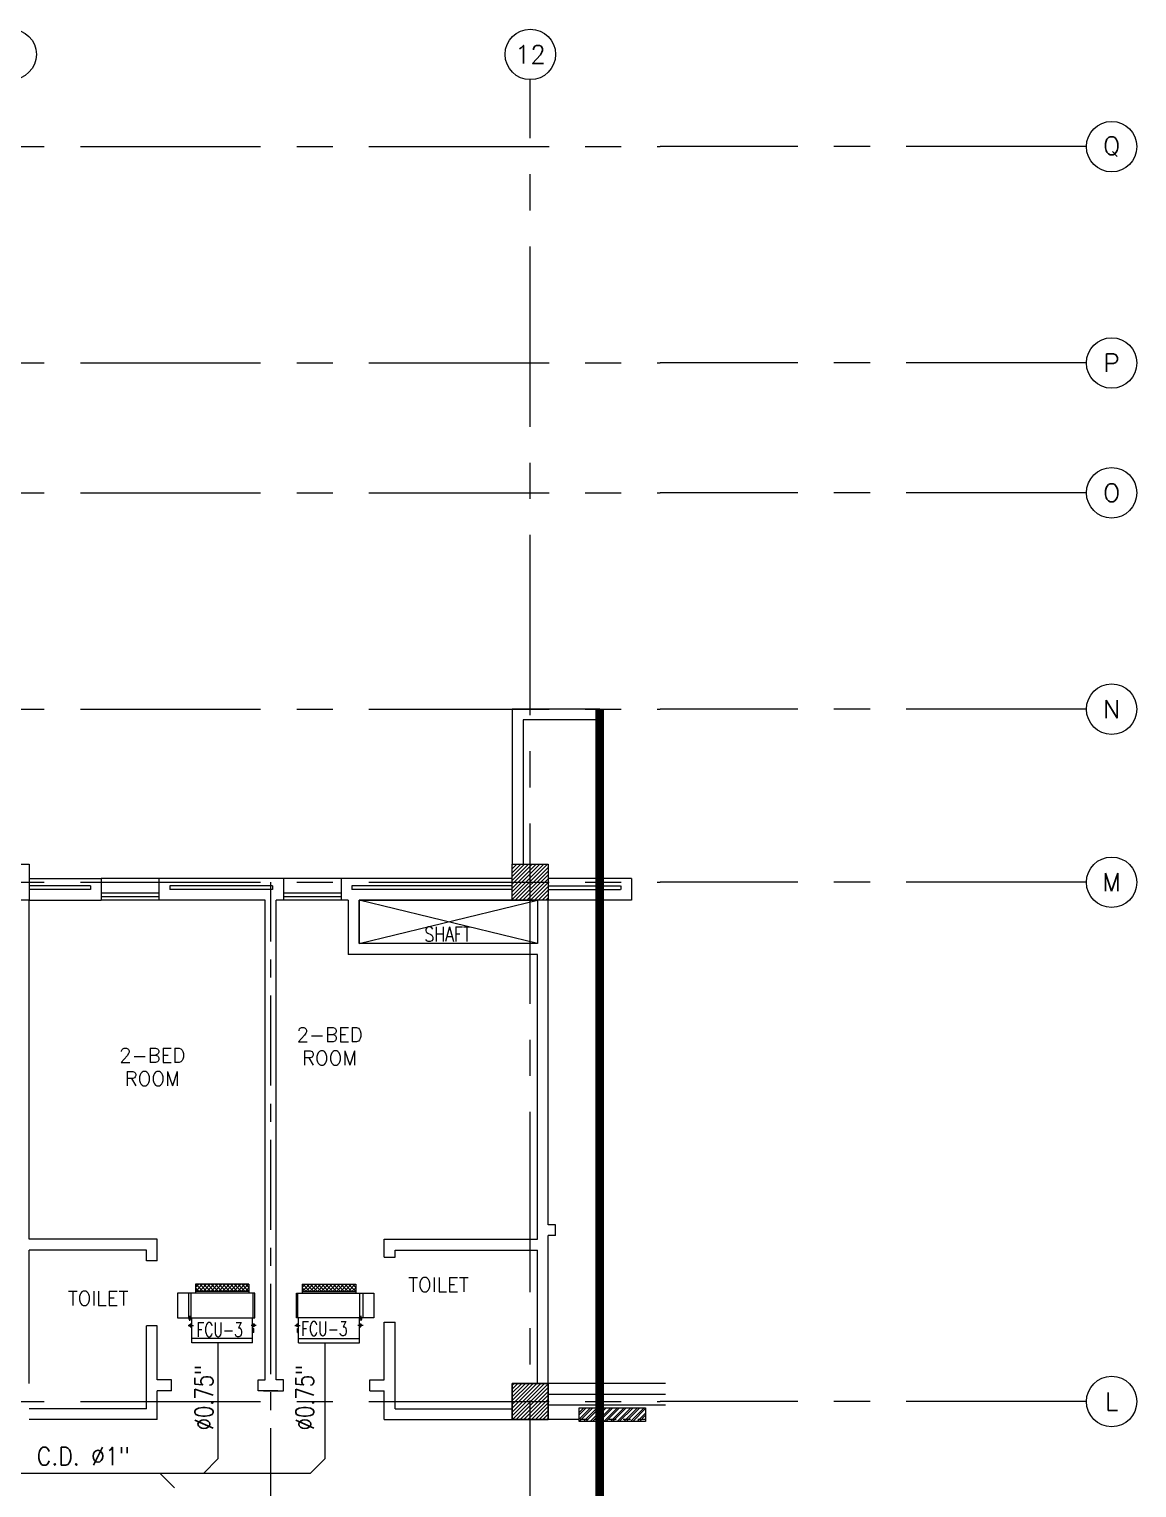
# Model space of a CAD drawing. Extents: x 417866242 to 417866633, y 43498034 to 43498122.
# Drawn here: x 417866617.26 to 417866632.62, y 43498090.86 to 43498111.09 of the extents above; entities that cross this region are included whole.
import ezdxf
from ezdxf.enums import TextEntityAlignment as Align

# ---------------------------------------------------------------- set-up
doc = ezdxf.new("R2010")
doc.units = 0
doc.header["$MEASUREMENT"] = 0
for name, pattern in [('CENTER', [2, 1.25, -0.25, 0.25, -0.25]), ('CENTER2', [1.125, 0.75, -0.125, 0.125, -0.125]), ('CENTERX2', [4, 2.5, -0.5, 0.5, -0.5]), ('HIDDEN', [0.375, 0.25, -0.125])]:
    doc.linetypes.add(name, pattern=pattern)
doc.layers.get('0').update_dxf_attribs({"linetype": 'CONTINUOUS'})
for name, color, linetype in [('AC-CD', 6, 'CONTINUOUS'), ('AC-TEXT', 2, 'CONTINUOUS'), ('AX', 11, 'CONTINUOUS'), ('AX-CR', 7, 'CONTINUOUS'), ('AX-TXT', 2, 'CONTINUOUS'), ('AXES', 11, 'CENTERX2'), ('AXES1', 11, 'CENTER'), ('COL', 11, 'CONTINUOUS'), ('ELEV', 2, 'CONTINUOUS'), ('FCU', 6, 'CONTINUOUS'), ('FHC', 11, 'CONTINUOUS'), ('HAT', 11, 'CONTINUOUS'), ('INSUL', 11, 'CONTINUOUS'), ('P-SOLIDWASTE', 6, 'CONTINUOUS'), ('PROJ-L', 11, 'CONTINUOUS'), ('RM-NAME', 11, 'CONTINUOUS'), ('SHAFT', 11, 'CONTINUOUS'), ('TEXTN', 2, 'CONTINUOUS'), ('WALL', 11, 'CONTINUOUS'), ('WIN', 11, 'CONTINUOUS')]:
    doc.layers.add(name, color=color, linetype=linetype)
doc.styles.add('ROMANS', font='ROMANS.shx', dxfattribs={"width": 0.6})

# ---------------------------------------------------------------- blocks, each defined once
blk = doc.blocks.new('AXU')
at = {"layer": 'AX-CR'}
blk.add_circle((0, 350), 350.0000000000014, dxfattribs=at)
at = {"layer": 'AX-TXT', "style": 'ROMANS'}
blk.add_attdef('AX', text='', height=250, dxfattribs=at).set_placement((0, 350), align=Align.MIDDLE)
blk = doc.blocks.new('COL50')
at = {"layer": 'COL'}
blk.add_lwpolyline([(-249.9999999999709, 250), (-249.9999999999418, -250), (250, -250), (249.9999999999709, 250)], close=True, dxfattribs=at)
blk = doc.blocks.new('*X24')
at = {"color": 0}
for p, q in [((80579.22208648533, 169939.8415589353), (81029.11450136175, 170389.7339738117)), ((80579.22208648533, 169992.8745675243), (80976.08149277275, 170389.7339738117)), ((80579.22208648533, 170045.9075761132), (80923.04848418376, 170389.7339738117)), ((80579.22208648533, 170098.9405847022), (80870.01547559477, 170389.7339738117)), ((80579.22208648532, 170151.9735932912), (80816.98246700579, 170389.7339738117)), ((80579.22208648532, 170205.0066018802), (80763.94945841678, 170389.7339738117)), ((80579.22208648532, 170258.0396104692), (80710.9164498278, 170389.7339738117)), ((80579.22208648532, 170311.0726190582), (80657.88344123881, 170389.7339738117)), ((80579.2220864853, 170364.1056276472), (80604.85043264982, 170389.7339738117)), ((80582.14750995074, 169889.7339738117), (81079.22208648524, 170386.8085503462)), ((80635.18051853972, 169889.7339738117), (81079.22208648524, 170333.7755417572)), ((80688.21352712873, 169889.7339738117), (81079.22208648526, 170280.7425331682)), ((80741.24653571771, 169889.7339738117), (81079.22208648526, 170227.7095245792)), ((80794.2795443067, 169889.7339738117), (81079.22208648526, 170174.6765159902)), ((80847.31255289569, 169889.7339738117), (81079.22208648526, 170121.6435074013)), ((80900.34556148469, 169889.7339738117), (81079.22208648527, 170068.6104988123)), ((80953.37857007368, 169889.7339738117), (81079.22208648527, 170015.5774902233)), ((81006.41157866266, 169889.7339738117), (81079.22208648527, 169962.5444816343)), ((81059.44458725165, 169889.7339738117), (81079.22208648527, 169909.5114730453))]:
    blk.add_line(p, q, dxfattribs=at)
blk = doc.blocks.new('*X23')
at = {"color": 0}
for p, q in [((80579.22208648533, 177099.2977184491), (81069.65834184796, 177589.7339738117)), ((80579.22208648533, 177152.3307270381), (81016.62533325897, 177589.7339738117)), ((80579.22208648533, 177205.363735627), (80963.59232466998, 177589.7339738117)), ((80579.22208648533, 177258.396744216), (80910.559316081, 177589.7339738117)), ((80579.22208648533, 177311.429752805), (80857.526307492, 177589.7339738117)), ((80579.22208648533, 177364.462761394), (80804.493298903, 177589.7339738117)), ((80579.22208648533, 177417.495769983), (80751.46029031402, 177589.7339738117)), ((80579.22208648533, 177470.528778572), (80698.42728172503, 177589.7339738117)), ((80579.22208648533, 177523.561787161), (80645.39427313603, 177589.7339738117)), ((80579.22208648533, 177576.59479575), (80592.36126454704, 177589.7339738117)), ((80622.69135043694, 177089.7339738117), (81079.22208648533, 177546.2647098601)), ((80675.72435902593, 177089.7339738117), (81079.22208648533, 177493.2317012711)), ((80728.75736761493, 177089.7339738117), (81079.22208648532, 177440.1986926821)), ((80781.79037620392, 177089.7339738117), (81079.22208648532, 177387.1656840931)), ((80834.82338479291, 177089.7339738117), (81079.2220864853, 177334.1326755041)), ((80887.8563933819, 177089.7339738117), (81079.2220864853, 177281.0996669151)), ((80940.8894019709, 177089.7339738117), (81079.22208648529, 177228.0666583261)), ((80993.92241055988, 177089.7339738117), (81079.22208648529, 177175.0336497371)), ((81046.95541914887, 177089.7339738117), (81079.22208648529, 177122.0006411481))]:
    blk.add_line(p, q, dxfattribs=at)
blk = doc.blocks.new('AXR')
at = {"layer": 'AX-CR'}
blk.add_circle((350, 0), 350.0000000000014, dxfattribs=at)
at = {"layer": 'AX-TXT', "style": 'ROMANS'}
blk.add_attdef('AX', text='', height=250, dxfattribs=at).set_placement((350, 0), align=Align.MIDDLE)
blk = doc.blocks.new('RM1')
at = {"layer": 'RM-NAME', "style": 'ROMANS'}
for tag, p in [('ROOMNAME1', (0, 323.8095238059759)), ('ROOMNAME2', (0, 0))]:
    blk.add_attdef(tag, text='', height=200, dxfattribs=at).set_placement(p, align=Align.MIDDLE)
blk = doc.blocks.new('*X97')
at = {"color": 0}
for p, q in [((16890.47746209932, -2466.570672882412), (16943.4517006644, -2413.596434317336)), ((16890.47746209932, -2519.603681471403), (16990.47746209933, -2419.603681471401)), ((16990.47746209933, -2512.466117304769), (16891.6077791119, -2413.596434317336)), ((16990.47746209933, -2459.433108715778), (16944.64078770089, -2413.596434317336)), ((16990.47746209933, -2565.49912589376), (16890.47746209932, -2465.499125893757)), ((16890.47746209932, -2572.636690060394), (16990.47746209933, -2472.636690060392)), ((16990.47746209933, -2618.532134482751), (16890.47746209932, -2518.532134482748)), ((16890.47746209932, -2625.669698649385), (16990.47746209933, -2525.669698649383)), ((16990.47746209933, -2671.565143071742), (16890.47746209932, -2571.565143071739)), ((16890.47746209932, -2678.702707238376), (16990.47746209933, -2578.702707238374)), ((16990.47746209933, -2724.598151660733), (16890.47746209932, -2624.59815166073)), ((16890.47746209932, -2731.735715827367), (16990.47746209933, -2631.735715827365)), ((16990.47746209933, -2777.631160249724), (16890.47746209932, -2677.631160249721)), ((16890.47746209932, -2784.768724416358), (16990.47746209933, -2684.768724416357)), ((16990.47746209933, -2830.664168838715), (16890.47746209932, -2730.664168838713)), ((16890.47746209932, -2837.801733005349), (16990.47746209933, -2737.801733005348)), ((16990.47746209933, -2883.697177427706), (16890.47746209932, -2783.697177427704)), ((16890.47746209932, -2890.83474159434), (16990.47746209933, -2790.834741594339)), ((16990.47746209933, -2936.730186016697), (16890.47746209932, -2836.730186016694)), ((16890.47746209932, -2943.867750183331), (16990.47746209933, -2843.86775018333)), ((16990.47746209933, -2989.763194605689), (16890.47746209932, -2889.763194605686)), ((16890.47746209932, -2996.900758772323), (16990.47746209933, -2896.900758772321)), ((16990.47746209933, -3042.796203194679), (16890.47746209932, -2942.796203194677)), ((16890.47746209932, -3049.933767361314), (16990.47746209933, -2949.933767361312)), ((16990.47746209933, -3095.82921178367), (16890.47746209932, -2995.829211783668)), ((16890.47746209932, -3102.966775950305), (16990.47746209933, -3002.966775950303)), ((16990.47746209933, -3148.862220372662), (16890.47746209932, -3048.862220372659)), ((16943.52866745501, -3154.946434317336), (16890.47746209932, -3101.89522896165)), ((16891.53081232129, -3154.946434317336), (16990.47746209933, -3055.999784539294)), ((16944.56382091028, -3154.946434317336), (16990.47746209933, -3109.032793128285))]:
    blk.add_line(p, q, dxfattribs=at)
blk = doc.blocks.new('*X98')
at = {"color": 0}
for p, q in [((16890.47746209932, -2466.570672882412), (16943.4517006644, -2413.596434317336)), ((16890.47746209932, -2519.603681471403), (16990.47746209933, -2419.603681471401)), ((16990.47746209933, -2512.466117304769), (16891.6077791119, -2413.596434317336)), ((16990.47746209933, -2459.433108715778), (16944.64078770089, -2413.596434317336)), ((16990.47746209933, -2565.49912589376), (16890.47746209932, -2465.499125893757)), ((16890.47746209932, -2572.636690060394), (16990.47746209933, -2472.636690060392)), ((16990.47746209933, -2618.532134482751), (16890.47746209932, -2518.532134482748)), ((16890.47746209932, -2625.669698649385), (16990.47746209933, -2525.669698649383)), ((16990.47746209933, -2671.565143071742), (16890.47746209932, -2571.565143071739)), ((16890.47746209932, -2678.702707238376), (16990.47746209933, -2578.702707238374)), ((16990.47746209933, -2724.598151660733), (16890.47746209932, -2624.59815166073)), ((16890.47746209932, -2731.735715827367), (16990.47746209933, -2631.735715827365)), ((16990.47746209933, -2777.631160249724), (16890.47746209932, -2677.631160249721)), ((16890.47746209932, -2784.768724416358), (16990.47746209933, -2684.768724416357)), ((16990.47746209933, -2830.664168838715), (16890.47746209932, -2730.664168838713)), ((16890.47746209932, -2837.801733005349), (16990.47746209933, -2737.801733005348)), ((16990.47746209933, -2883.697177427706), (16890.47746209932, -2783.697177427704)), ((16890.47746209932, -2890.83474159434), (16990.47746209933, -2790.834741594339)), ((16990.47746209933, -2936.730186016697), (16890.47746209932, -2836.730186016694)), ((16890.47746209932, -2943.867750183331), (16990.47746209933, -2843.86775018333)), ((16990.47746209933, -2989.763194605689), (16890.47746209932, -2889.763194605686)), ((16890.47746209932, -2996.900758772323), (16990.47746209933, -2896.900758772321)), ((16990.47746209933, -3042.796203194679), (16890.47746209932, -2942.796203194677)), ((16890.47746209932, -3049.933767361314), (16990.47746209933, -2949.933767361312)), ((16990.47746209933, -3095.82921178367), (16890.47746209932, -2995.829211783668)), ((16890.47746209932, -3102.966775950305), (16990.47746209933, -3002.966775950303)), ((16990.47746209933, -3148.862220372662), (16890.47746209932, -3048.862220372659)), ((16943.52866745501, -3154.946434317336), (16890.47746209932, -3101.89522896165)), ((16891.53081232129, -3154.946434317336), (16990.47746209933, -3055.999784539294)), ((16944.56382091028, -3154.946434317336), (16990.47746209933, -3109.032793128285))]:
    blk.add_line(p, q, dxfattribs=at)

msp = doc.modelspace()

# ---------------------------------------------------------------- hatches: boundary and pattern name
at = {"layer": 'FHC', "linetype": 'ByBlock', "ltscale": 0.3}
h = msp.add_hatch(dxfattribs=at)
h.set_pattern_fill('ANSI32', color=11, scale=0.175, style=0)
h.set_pattern_definition([(45, (417866392.6869155, 43498060.73096707), (-0.04640388251536718, 0.04640388251536719), []), (45, (417866392.7178515, 43498060.73096707), (-0.04640388251536718, 0.04640388251536719), [])])
h.paths.add_polyline_path([(417866625.8030978, 43498091.78197241), (417866625.8030978, 43498091.97197241), (417866624.8830978, 43498091.97197241), (417866624.8830978, 43498091.78197241)])
h.paths.add_polyline_path([(417866624.6704892, 43498091.36084869), (417866624.6704892, 43498091.78168202), (417866624.9329892, 43498091.78168202), (417866624.9329892, 43498091.36084869)], flags=9)

# ---------------------------------------------------------------- linework, layer by layer
at = {"layer": 'AC-CD'}
for p, q in [((417866619.87419, 43498092.87132289), (417866619.87419, 43498091.26066174)), ((417866621.3546108, 43498092.87132289), (417866621.3546108, 43498091.26066174)), ((417866619.67419, 43498091.06066173), (417866619.87419, 43498091.26066174)), ((417866621.1546108, 43498091.06066173), (417866621.3546108, 43498091.26066174)), ((417866621.1546108, 43498091.06066174), (417866616.1268439, 43498091.06066173)), ((417866619.072036, 43498091.06066173), (417866619.272036, 43498090.86066173))]:
    msp.add_line(p, q, dxfattribs=at)
at = {"layer": 'AXES'}
for p, q in [((417866624.2055978, 43498033.57267877), (417866624.2055978, 43498110.38535389)), ((417866557.9655978, 43498109.45697241), (417866626.0055978, 43498109.45697241)), ((417866631.9174322, 43498109.45697241), (417866626.0055978, 43498109.45697241)), ((417866557.9655978, 43498106.45697241), (417866626.0055978, 43498106.45697241)), ((417866631.9174322, 43498106.45697241), (417866626.0055978, 43498106.45697241)), ((417866557.9655978, 43498104.65697242), (417866626.0055978, 43498104.65697242)), ((417866631.9174322, 43498104.65697242), (417866626.0055978, 43498104.65697242)), ((417866557.9655978, 43498101.65697242), (417866626.0055978, 43498101.65697242)), ((417866631.9174322, 43498101.65697242), (417866626.0055978, 43498101.65697242)), ((417866557.9655978, 43498099.25697241), (417866626.0055978, 43498099.25697241)), ((417866631.9174322, 43498099.25697241), (417866626.0055978, 43498099.25697241)), ((417866557.9655978, 43498092.05697241), (417866626.0055978, 43498092.05697241)), ((417866631.9174322, 43498092.05697241), (417866626.0055978, 43498092.05697241))]:
    msp.add_line(p, q, dxfattribs=at)
at = {"layer": 'AXES1'}
msp.add_line((417866620.6055978, 43498040.43697241), (417866620.6055978, 43498099.25697241), dxfattribs=at)
at = {"layer": 'COL'}
for points in [[(417866616.7555978, 43498099.00697241), (417866616.7555978, 43498099.50697241), (417866617.2555978, 43498099.50697241), (417866617.2555978, 43498099.00697241)], [(417866623.9555978, 43498099.00697241), (417866623.9555978, 43498099.50697241), (417866624.4555978, 43498099.50697241), (417866624.4555978, 43498099.00697241)]]:
    msp.add_lwpolyline(points, close=True, dxfattribs=at)
at = {"layer": 'ELEV', "linetype": 'CENTER2', "const_width": 0.12}
msp.add_lwpolyline([(417866625.1698511, 43498038.03697241), (417866625.1698511, 43498101.65697241)], dxfattribs=at)
at = {"layer": 'FCU', "color": 3}
for p, q in [((417866620.3035623, 43498093.68252289), (417866619.5622123, 43498093.68252289)), ((417866619.5622123, 43498093.68252289), (417866619.5622123, 43498093.56029789)), ((417866620.3035623, 43498093.58252289), (417866619.5622123, 43498093.58252289)), ((417866620.3035623, 43498093.68252289), (417866620.3035623, 43498093.56029789)), ((417866621.0426333, 43498093.68252289), (417866621.7839833, 43498093.68252289)), ((417866621.0426333, 43498093.68252289), (417866621.0426333, 43498093.56029789)), ((417866621.0426333, 43498093.58252289), (417866621.7839833, 43498093.58252289)), ((417866621.7839833, 43498093.68252289), (417866621.7839833, 43498093.56029789)), ((417866619.4637873, 43498093.56029789), (417866619.3113874, 43498093.56029789)), ((417866619.3113874, 43498093.56029789), (417866619.3113874, 43498093.21739789)), ((417866619.5024695, 43498093.21739789), (417866619.5024695, 43498093.56029789)), ((417866620.3633052, 43498093.21739789), (417866620.3633052, 43498093.56029789)), ((417866620.9828905, 43498093.21739789), (417866620.9828905, 43498093.56029789)), ((417866621.8437261, 43498093.21739789), (417866621.8437261, 43498093.56029789)), ((417866621.8824083, 43498093.56029789), (417866622.0348083, 43498093.56029789)), ((417866622.0348083, 43498093.56029789), (417866622.0348083, 43498093.21739789)), ((417866619.3113874, 43498093.21739789), (417866619.4637873, 43498093.21739789)), ((417866619.4752373, 43498093.19239789), (417866619.4752373, 43498093.21739789)), ((417866619.4752373, 43498093.19239789), (417866619.4952374, 43498093.19239789)), ((417866619.4852373, 43498093.17631689), (417866619.4852373, 43498093.24460561)), ((417866619.4952374, 43498093.19239789), (417866619.4952374, 43498093.21739789)), ((417866621.8509583, 43498093.19239789), (417866621.8509583, 43498093.21739789)), ((417866621.8709583, 43498093.19239789), (417866621.8509583, 43498093.19239789)), ((417866621.8609583, 43498093.17631689), (417866621.8609583, 43498093.24460561)), ((417866621.8709583, 43498093.19239789), (417866621.8709583, 43498093.21739789)), ((417866622.0348083, 43498093.21739789), (417866621.8824083, 43498093.21739789)), ((417866619.4607031, 43498093.11342289), (417866619.5334072, 43498093.11342289)), ((417866619.4806374, 43498093.12342289), (417866619.5106373, 43498093.12342289)), ((417866619.4806374, 43498093.1034229), (417866619.4806374, 43498093.12342289)), ((417866619.4806374, 43498093.1034229), (417866619.5106373, 43498093.1034229)), ((417866619.4956374, 43498093.08362006), (417866619.4956374, 43498093.1403818)), ((417866620.4050716, 43498093.11342289), (417866620.3323675, 43498093.11342289)), ((417866620.3851373, 43498093.12342289), (417866620.3551373, 43498093.12342289)), ((417866620.3851373, 43498093.1034229), (417866620.3551373, 43498093.1034229)), ((417866620.3701373, 43498093.06789289), (417866620.3551373, 43498093.06789289)), ((417866620.3701373, 43498093.0129586), (417866620.3551373, 43498093.0129586)), ((417866620.3701373, 43498093.09270193), (417866620.3701373, 43498093.1403818)), ((417866620.3701373, 43498093.0129586), (417866620.3701373, 43498093.06789289)), ((417866620.3851373, 43498093.1034229), (417866620.3851373, 43498093.12342289)), ((417866620.941124, 43498093.11342289), (417866621.0138281, 43498093.11342289)), ((417866620.9610583, 43498093.1034229), (417866620.9610583, 43498093.12342289)), ((417866620.9610583, 43498093.12342289), (417866620.9910583, 43498093.12342289)), ((417866620.9610583, 43498093.1034229), (417866620.9910583, 43498093.1034229)), ((417866620.9760583, 43498093.09270193), (417866620.9760583, 43498093.1403818)), ((417866620.9760583, 43498093.06789289), (417866620.9910583, 43498093.06789289)), ((417866620.9760583, 43498093.0129586), (417866620.9760583, 43498093.06789289)), ((417866620.9760583, 43498093.0129586), (417866620.9910583, 43498093.0129586)), ((417866621.8854925, 43498093.11342289), (417866621.8127885, 43498093.11342289)), ((417866621.8655583, 43498093.12342289), (417866621.8355583, 43498093.12342289)), ((417866621.8655583, 43498093.1034229), (417866621.8355583, 43498093.1034229)), ((417866621.8505583, 43498093.08362006), (417866621.8505583, 43498093.1403818)), ((417866621.8655583, 43498093.1034229), (417866621.8655583, 43498093.12342289)), ((417866620.3551373, 43498092.93164789), (417866619.5106373, 43498092.93164789)), ((417866620.9910583, 43498092.93164789), (417866621.8355583, 43498092.93164789))]:
    msp.add_line(p, q, dxfattribs=at)
at = {"layer": 'FCU', "color": 6}
for p, q in [((417866619.4637873, 43498093.56029789), (417866619.4637873, 43498093.21739789)), ((417866620.3837124, 43498093.56029789), (417866619.4637873, 43498093.56029789)), ((417866620.3837124, 43498093.21739789), (417866620.3837124, 43498093.56029789)), ((417866620.9624833, 43498093.21739789), (417866620.9624833, 43498093.56029789)), ((417866620.9624833, 43498093.56029789), (417866621.8824083, 43498093.56029789)), ((417866621.8824083, 43498093.56029789), (417866621.8824083, 43498093.21739789)), ((417866619.4637873, 43498093.21739789), (417866620.3837124, 43498093.21739789)), ((417866619.5106373, 43498092.87132289), (417866619.5106373, 43498093.21739789)), ((417866620.3551373, 43498092.87132289), (417866620.3551373, 43498093.21739789)), ((417866621.8824083, 43498093.21739789), (417866620.9624833, 43498093.21739789)), ((417866620.9910583, 43498092.87132289), (417866620.9910583, 43498093.21739789)), ((417866621.8355583, 43498092.87132289), (417866621.8355583, 43498093.21739789)), ((417866620.3551373, 43498092.87132289), (417866619.5106373, 43498092.87132289)), ((417866620.9910583, 43498092.87132289), (417866621.8355583, 43498092.87132289))]:
    msp.add_line(p, q, dxfattribs=at)
at = {"layer": 'FHC', "color": 250, "linetype": 'HIDDEN', "ltscale": 0.25}
msp.add_line((417866625.795581, 43498091.80697241), (417866624.8894408, 43498091.80697241), dxfattribs=at)
at = {"layer": 'FHC', "linetype": 'ByBlock', "ltscale": 0.3}
msp.add_lwpolyline([(417866624.8830978, 43498091.97197241), (417866625.8030978, 43498091.97197241), (417866625.8030978, 43498091.78197241), (417866624.8830978, 43498091.78197241)], close=True, dxfattribs=at)
at = {"layer": 'INSUL'}
for p, q in [((417866618.1055978, 43498099.20697241), (417866617.2555978, 43498099.20697241)), ((417866618.1055978, 43498099.15697242), (417866617.2555978, 43498099.15697242)), ((417866618.1055978, 43498099.20697241), (417866618.1055978, 43498099.15697242)), ((417866619.2055978, 43498099.20697241), (417866619.2055978, 43498099.15697242)), ((417866620.6305978, 43498099.20697241), (417866619.2055978, 43498099.20697241)), ((417866620.6305978, 43498099.15697242), (417866619.2055978, 43498099.15697242)), ((417866620.6305978, 43498099.20697241), (417866620.6305978, 43498099.15697242)), ((417866621.7305978, 43498099.20697241), (417866621.7305978, 43498099.15697242)), ((417866621.7305978, 43498099.20697241), (417866621.7305978, 43498099.15697242)), ((417866623.9555978, 43498099.20697241), (417866621.7305978, 43498099.20697241)), ((417866623.9555978, 43498099.15697242), (417866621.7305978, 43498099.15697242)), ((417866624.4555978, 43498099.20697241), (417866625.4555978, 43498099.20697241)), ((417866624.4555978, 43498099.15697242), (417866625.4555978, 43498099.15697242)), ((417866625.4589237, 43498099.20697241), (417866625.4589237, 43498099.15697242)), ((417866625.4589237, 43498099.20697241), (417866625.4589237, 43498099.15697242))]:
    msp.add_line(p, q, dxfattribs=at)
at = {"layer": 'P-SOLIDWASTE'}
msp.add_lwpolyline([(417866616.9753236, 43498091.06066173, 0, 0.1500000000000001, 0), (417866617.248192, 43498091.06066173, 0.1500000000000001, 0.1500000000000001, 0)], format="xyseb", dxfattribs=at)
at = {"layer": 'PROJ-L', "linetype": 'Continuous'}
for p, q in [((417866623.9555978, 43498101.65697242), (417866623.9555978, 43498099.50697241)), ((417866625.1698511, 43498101.65697242), (417866623.9555978, 43498101.65697242)), ((417866625.1698511, 43498101.65697242), (417866623.9555978, 43498101.65697242)), ((417866623.9555978, 43498101.65697242), (417866623.9555978, 43498099.50697241)), ((417866624.1055978, 43498101.50697241), (417866624.1055978, 43498099.50697241)), ((417866625.1698511, 43498101.50697241), (417866624.1055978, 43498101.50697241)), ((417866625.1698511, 43498101.50697241), (417866624.1055978, 43498101.50697241)), ((417866624.1055978, 43498101.50697241), (417866624.1055978, 43498099.50697241))]:
    msp.add_line(p, q, dxfattribs=at)
at = {"layer": 'SHAFT', "linetype": 'ByBlock'}
for p, q in [((417866621.8305978, 43498098.40697242), (417866624.3055978, 43498099.00697241)), ((417866624.3055978, 43498098.40697242), (417866621.8305978, 43498099.00697241))]:
    msp.add_line(p, q, dxfattribs=at)
at = {"layer": 'WALL'}
for p, q in [((417866617.2555978, 43498099.30697241), (417866618.2555978, 43498099.30697241)), ((417866618.2555978, 43498099.30697241), (417866618.2555978, 43498099.00697241)), ((417866619.0555978, 43498099.30697241), (417866619.0555978, 43498099.00697241)), ((417866620.7805978, 43498099.30697241), (417866619.0555978, 43498099.30697241)), ((417866620.7805978, 43498099.30697241), (417866620.7805978, 43498099.00697241)), ((417866621.5805978, 43498099.30697241), (417866621.5805978, 43498099.00697241)), ((417866623.9555978, 43498099.30697241), (417866621.5805978, 43498099.30697241)), ((417866621.5805978, 43498099.30697241), (417866621.5805978, 43498099.00697241)), ((417866625.6089237, 43498099.30697241), (417866624.4589237, 43498099.30697241)), ((417866625.6089237, 43498099.30697241), (417866625.6089237, 43498099.00697241)), ((417866617.2555978, 43498099.00697241), (417866618.2555978, 43498099.00697241)), ((417866617.2555978, 43498094.30697241), (417866617.2555978, 43498099.00697241)), ((417866620.5305978, 43498099.00697241), (417866619.0555978, 43498099.00697241)), ((417866620.5305978, 43498092.35697241), (417866620.5305978, 43498099.00697241)), ((417866620.7805978, 43498099.00697241), (417866620.6805978, 43498099.00697241)), ((417866620.6805978, 43498092.35697241), (417866620.6805978, 43498099.00697241)), ((417866621.6805978, 43498099.00697241), (417866621.5805978, 43498099.00697241)), ((417866621.6805978, 43498099.00697241), (417866621.6805978, 43498098.25697241)), ((417866621.8305978, 43498099.00697241), (417866621.8305978, 43498098.40697242)), ((417866623.9555978, 43498099.00697241), (417866621.8305978, 43498099.00697241)), ((417866624.4555978, 43498098.25697241), (417866624.4555978, 43498099.00697241)), ((417866625.6089237, 43498099.00697241), (417866624.4589237, 43498099.00697241)), ((417866624.3055978, 43498098.25697241), (417866621.6805978, 43498098.25697241)), ((417866624.3055978, 43498098.40697242), (417866621.8305978, 43498098.40697242)), ((417866624.3055978, 43498094.30697241), (417866624.3055978, 43498098.25697241)), ((417866624.4555978, 43498094.50697241), (417866624.4555978, 43498098.25697241)), ((417866624.5555978, 43498094.35697241), (417866624.5555978, 43498094.50697241)), ((417866624.5555978, 43498094.35697241), (417866624.5555978, 43498094.50697241)), ((417866619.0305978, 43498094.00697241), (417866619.0305978, 43498094.30697241)), ((417866622.1805978, 43498094.05697241), (417866622.1805978, 43498094.30697241)), ((417866624.4555978, 43498092.30697241), (417866624.4555978, 43498094.35697241)), ((417866617.2555978, 43498092.30697241), (417866617.2555978, 43498094.15697242)), ((417866618.8805978, 43498094.00697241), (417866618.8805978, 43498094.15697242)), ((417866622.3305978, 43498094.05697241), (417866622.3305978, 43498094.15697242)), ((417866624.3055978, 43498092.30697241), (417866624.3055978, 43498094.15697242)), ((417866618.8805978, 43498091.95697241), (417866618.8805978, 43498093.10697241)), ((417866619.0305978, 43498092.35697241), (417866619.0305978, 43498093.10697241)), ((417866622.1805978, 43498092.35697241), (417866622.1805978, 43498093.15697242)), ((417866622.3305978, 43498091.95697241), (417866622.3305978, 43498093.15697242)), ((417866619.2305978, 43498092.35697241), (417866619.0305978, 43498092.35697241)), ((417866619.2305978, 43498092.20697241), (417866619.2305978, 43498092.35697241)), ((417866620.4305978, 43498092.20697241), (417866620.4305978, 43498092.35697241)), ((417866620.7805978, 43498092.20697241), (417866620.7805978, 43498092.35697241)), ((417866621.9805978, 43498092.20697241), (417866621.9805978, 43498092.35697241)), ((417866621.9805978, 43498092.35697241), (417866622.1805978, 43498092.35697241)), ((417866619.0305978, 43498091.80697241), (417866619.0305978, 43498092.20697241)), ((417866619.2305978, 43498092.20697241), (417866619.0305978, 43498092.20697241)), ((417866621.9805978, 43498092.20697241), (417866622.1805978, 43498092.20697241)), ((417866622.1805978, 43498091.80697241), (417866622.1805978, 43498092.20697241)), ((417866626.0805978, 43498092.00697241), (417866624.4555978, 43498092.00697241)), ((417866619.0305978, 43498091.80697241), (417866617.2555978, 43498091.80697241)), ((417866622.1805978, 43498091.80697241), (417866623.9555978, 43498091.80697241)), ((417866624.8830978, 43498091.80697241), (417866624.4555978, 43498091.80697241))]:
    msp.add_line(p, q, dxfattribs=at)
at = {"layer": 'WALL', "linetype": 'ByBlock'}
for p, q in [((417866624.5555978, 43498094.50697241), (417866624.4555978, 43498094.50697241)), ((417866624.5555978, 43498094.50697241), (417866624.4555978, 43498094.50697241)), ((417866619.0305978, 43498094.30697241), (417866617.2555978, 43498094.30697241)), ((417866622.1805978, 43498094.30697241), (417866624.3055978, 43498094.30697241)), ((417866623.0980036, 43498094.30697241), (417866624.3055978, 43498094.30697241)), ((417866624.5555978, 43498094.35697241), (417866624.4555978, 43498094.35697241)), ((417866624.5555978, 43498094.35697241), (417866624.4555978, 43498094.35697241)), ((417866624.5555978, 43498094.35697241), (417866624.4805978, 43498094.35697241)), ((417866624.5555978, 43498094.35697241), (417866624.4805978, 43498094.35697241)), ((417866618.8805978, 43498094.15697242), (417866617.2555978, 43498094.15697242)), ((417866619.0305978, 43498094.00697241), (417866618.8805978, 43498094.00697241)), ((417866622.1805978, 43498094.05697241), (417866622.3305978, 43498094.05697241)), ((417866622.3305978, 43498094.15697242), (417866624.3055978, 43498094.15697242)), ((417866623.0980036, 43498094.15697242), (417866624.3055978, 43498094.15697242)), ((417866619.0305978, 43498093.10697241), (417866618.8805978, 43498093.10697241)), ((417866622.1805978, 43498093.15697242), (417866622.3305978, 43498093.15697242)), ((417866620.4305978, 43498092.35697241), (417866620.5305978, 43498092.35697241)), ((417866620.7805978, 43498092.35697241), (417866620.6805978, 43498092.35697241)), ((417866620.7055978, 43498092.20697241), (417866620.4305978, 43498092.20697241)), ((417866620.5055978, 43498092.20697241), (417866620.7805978, 43498092.20697241)), ((417866626.0805978, 43498092.30697241), (417866624.4555978, 43498092.30697241)), ((417866626.0805978, 43498092.15697242), (417866624.4555978, 43498092.15697242)), ((417866618.8805978, 43498091.95697241), (417866617.2555978, 43498091.95697241)), ((417866622.3305978, 43498091.95697241), (417866623.9555978, 43498091.95697241))]:
    msp.add_line(p, q, dxfattribs=at)
at = {"layer": 'WALL'}
msp.add_lwpolyline([(417866621.8305978, 43498099.00697241), (417866624.3055978, 43498099.00697241), (417866624.3055978, 43498098.40697241), (417866621.8305978, 43498098.40697241)], close=True, dxfattribs=at)
at = {"layer": 'WIN'}
for p, q in [((417866619.0555978, 43498099.30697241), (417866618.2555978, 43498099.30697241)), ((417866621.5805978, 43498099.30697241), (417866620.7805978, 43498099.30697241)), ((417866621.5805978, 43498099.30697241), (417866621.2730036, 43498099.30697241)), ((417866619.0555978, 43498099.10697241), (417866618.2555978, 43498099.10697241)), ((417866619.0555978, 43498099.05697241), (417866618.2555978, 43498099.05697241)), ((417866621.5805978, 43498099.10697241), (417866620.7805978, 43498099.10697241)), ((417866621.5805978, 43498099.05697241), (417866620.7805978, 43498099.05697241)), ((417866621.5805978, 43498099.10697241), (417866621.2730036, 43498099.10697241)), ((417866621.5805978, 43498099.05697241), (417866621.2730036, 43498099.05697241)), ((417866619.0555978, 43498099.00697241), (417866618.2555978, 43498099.00697241)), ((417866621.5805978, 43498099.00697241), (417866620.7805978, 43498099.00697241)), ((417866621.5805978, 43498099.00697241), (417866621.2730036, 43498099.00697241))]:
    msp.add_line(p, q, dxfattribs=at)

# ---------------------------------------------------------------- block references
at = {"layer": 'AX', "xscale": 0.0009999871253967285, "yscale": 0.001000002026557922, "zscale": 0.001}
for p, values in [((417866617.0055978, 43498110.38535389), {'AX': '11'}), ((417866624.2055978, 43498110.38535389), {'AX': '12'}), ((417866624.2055978, 43498110.38535389), {'AX': '12'})]:
    msp.add_blockref('AXU', p, dxfattribs=at).add_auto_attribs(values)
at = {"layer": 'AXES', "xscale": 0.0009999871253967285, "yscale": 0.001000002026557922, "zscale": 0.001}
for name, p, values in [('AXU', (417866624.2055978, 43498110.38535389), {'AX': '12'}), ('AXU', (417866624.2055978, 43498110.38535389), {'AX': '12'}), ('AXR', (417866631.9174322, 43498109.45697241), {'AX': 'Q'}), ('AXR', (417866631.9174322, 43498106.45697241), {'AX': 'P'}), ('AXR', (417866631.9174322, 43498104.65697242), {'AX': 'O'}), ('AXR', (417866631.9174322, 43498101.65697242), {'AX': 'N'}), ('AXR', (417866631.9174322, 43498099.25697241), {'AX': 'M'}), ('AXR', (417866631.9174322, 43498092.05697241), {'AX': 'L'})]:
    msp.add_blockref(name, p, dxfattribs=at).add_auto_attribs(values)
at = {"layer": 'COL', "xscale": -0.0009999871253967285, "yscale": 0.001000002026557922, "zscale": 0.001, "rotation": 180}
msp.add_blockref('COL50', (417866624.2055978, 43498092.05697241), dxfattribs=at)
at = {"layer": 'COL', "xscale": 0.0009999871253967285, "yscale": 0.001000002026557922, "zscale": 0.001}
msp.add_blockref('COL50', (417866624.2055978, 43498092.05697241), dxfattribs=at)
msp.add_blockref('COL50', (417866624.2055978, 43498092.05697241), dxfattribs=at)
at = {"layer": 'FCU', "color": 11, "xscale": 0.001000002026557922, "yscale": 0.001000002026557922, "zscale": 0.001, "rotation": 90}
msp.add_blockref('*X97', (417866617.1486159, 43498076.69204543), dxfattribs=at)
at = {"layer": 'FCU', "color": 11, "extrusion": (0, 0, -1), "xscale": 0.001000002026557922, "yscale": 0.001000002026557922, "zscale": -0.001, "rotation": 90}
msp.add_blockref('*X98', (-417866624.1975797, 43498076.69204543), dxfattribs=at)
at = {"layer": 'HAT', "xscale": 0.0009999871253967285, "yscale": 0.001000002026557922, "zscale": 0.001}
for name in ['*X23', '*X24']:
    msp.add_blockref(name, (417866543.3763757, 43497921.91723844), dxfattribs=at)
at = {"layer": 'RM-NAME'}
ref = msp.add_blockref('RM1', (417866621.4225958, 43498096.81879131), dxfattribs=dict(at, xscale=0.0009999871253967285, yscale=0.001000002026557922, zscale=0.001))
ref.add_attrib('ROOMNAME2', 'ROOM', dxfattribs={"height": 0.2, "style": 'ROMANS'}).set_placement((417866621.4225958, 43498096.81879131), align=Align.MIDDLE)
ref.add_attrib('ROOMNAME1', '2-BED', dxfattribs={"height": 0.2, "style": 'ROMANS'}).set_placement((417866621.4225958, 43498097.14260084), align=Align.MIDDLE)
ref = msp.add_blockref('RM1', (417866621.4225958, 43498096.81879131), dxfattribs=dict(at, xscale=0.0009999871253967285, yscale=0.001000002026557922, zscale=0.001))
ref.add_attrib('ROOMNAME2', 'ROOM', dxfattribs={"height": 0.2, "style": 'ROMANS'}).set_placement((417866621.4225958, 43498096.81879131), align=Align.MIDDLE)
ref.add_attrib('ROOMNAME1', '2-BED', dxfattribs={"height": 0.2, "style": 'ROMANS'}).set_placement((417866621.4225958, 43498097.14260084), align=Align.MIDDLE)
ref = msp.add_blockref('RM1', (417866618.9626125, 43498096.53324147), dxfattribs=dict(at, xscale=0.0009999871253967285, yscale=0.001000002026557922, zscale=0.001))
ref.add_attrib('ROOMNAME2', 'ROOM', dxfattribs={"height": 0.2, "style": 'ROMANS'}).set_placement((417866618.9626125, 43498096.53324147), align=Align.MIDDLE)
ref.add_attrib('ROOMNAME1', '2-BED', dxfattribs={"height": 0.2, "style": 'ROMANS'}).set_placement((417866618.9626125, 43498096.85705099), align=Align.MIDDLE)
ref = msp.add_blockref('RM1', (417866618.9626125, 43498096.53324147), dxfattribs=dict(at, xscale=0.0009999871253967285, yscale=0.001000002026557922, zscale=0.001))
ref.add_attrib('ROOMNAME2', 'ROOM', dxfattribs={"height": 0.2, "style": 'ROMANS'}).set_placement((417866618.9626125, 43498096.53324147), align=Align.MIDDLE)
ref.add_attrib('ROOMNAME1', '2-BED', dxfattribs={"height": 0.2, "style": 'ROMANS'}).set_placement((417866618.9626125, 43498096.85705099), align=Align.MIDDLE)
ref = msp.add_blockref('RM1', (417866622.9310097, 43498093.67677511), dxfattribs=dict(at, xscale=0.0009999871253967285, yscale=0.001000002026557922, zscale=0.001))
ref.add_attrib('ROOMNAME2', 'TOILET', dxfattribs={"height": 0.2, "style": 'ROMANS'}).set_placement((417866622.9310097, 43498093.67677511), align=Align.MIDDLE)
ref = msp.add_blockref('RM1', (417866622.9310097, 43498093.67677511), dxfattribs=dict(at, xscale=0.0009999871253967285, yscale=0.001000002026557922, zscale=0.001))
ref.add_attrib('ROOMNAME2', 'TOILET', dxfattribs={"height": 0.2, "style": 'ROMANS'}).set_placement((417866622.9310097, 43498093.67677511), align=Align.MIDDLE)
ref = msp.add_blockref('RM1', (417866618.2108885, 43498093.48881278), dxfattribs=dict(at, xscale=0.0009999871253967285, yscale=0.001000002026557922, zscale=0.001))
ref.add_attrib('ROOMNAME2', 'TOILET', dxfattribs={"height": 0.2, "style": 'ROMANS'}).set_placement((417866618.2108885, 43498093.48881278), align=Align.MIDDLE)
ref = msp.add_blockref('RM1', (417866618.2108885, 43498093.48881278), dxfattribs=dict(at, xscale=0.0009999871253967285, yscale=0.001000002026557922, zscale=0.001))
ref.add_attrib('ROOMNAME2', 'TOILET', dxfattribs={"height": 0.2, "style": 'ROMANS'}).set_placement((417866618.2108885, 43498093.48881278), align=Align.MIDDLE)

# ---------------------------------------------------------------- texts
at = {"layer": 'AC-TEXT', "style": 'ROMANS', "width": 0.8}
for p in [(417866619.6801753, 43498092.04192), (417866621.0783785, 43498092.04192)]:
    msp.add_text(' %%c0.75"', height=0.25, rotation=90, dxfattribs=at).set_placement(p, align=Align.MIDDLE)
at = {"layer": 'AC-TEXT', "style": 'ROMANS', "width": 0.9}
msp.add_text('C.D. %%c1"', height=0.25, dxfattribs=at).set_placement((417866618.0060368, 43498091.29889559), align=Align.MIDDLE)
at = {"layer": 'RM-NAME', "style": 'ROMANS', "width": 0.8}
msp.add_text('SHAFT', height=0.2, dxfattribs=at).set_placement((417866623.0580345, 43498098.53684023), align=Align.MIDDLE)
at = {"layer": 'TEXTN', "style": 'ROMANS', "width": 0.7}
for p in [(417866621.0285829, 43498092.96732508), (417866619.5766525, 43498092.95299871)]:
    msp.add_text('FCU-3', height=0.2, dxfattribs=at).set_placement(p)

doc.saveas('drawing.dxf')
